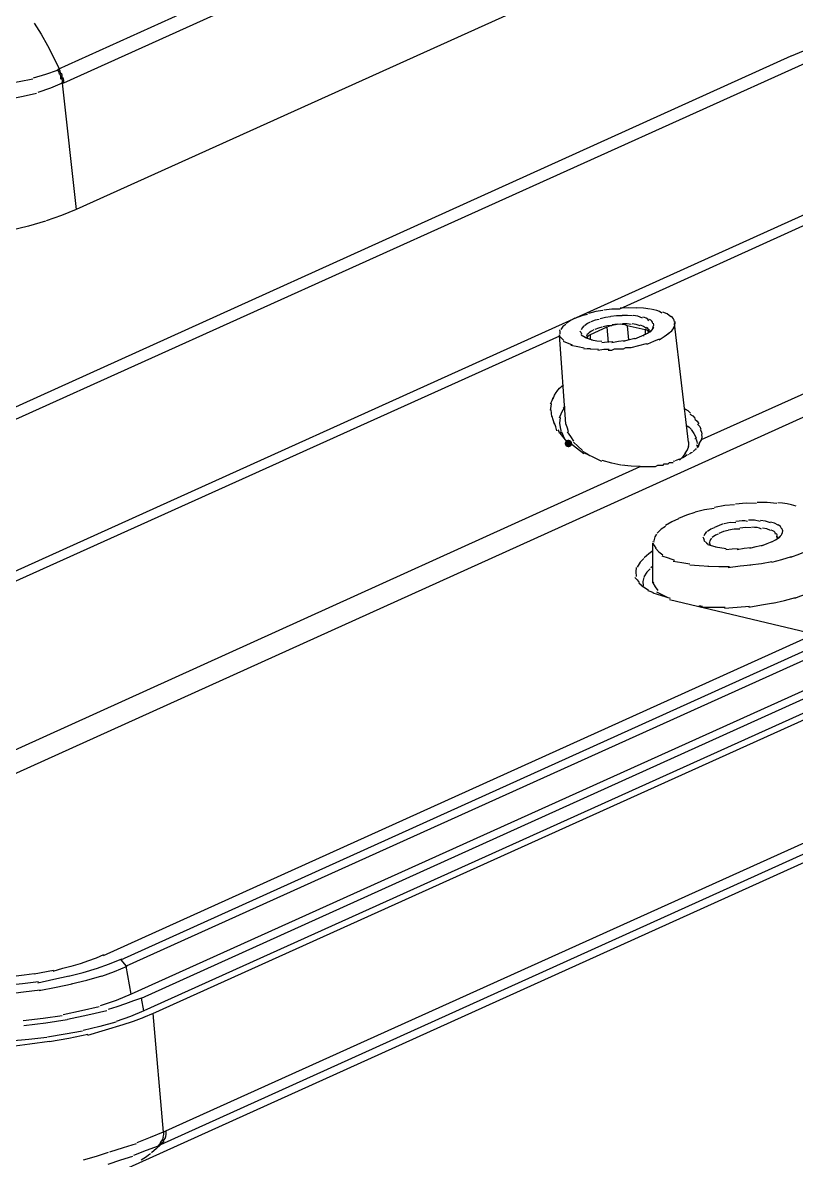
# Model space of a CAD drawing. Header units: millimetres. Extents: x 9 to 367, y 9 to 251.
# Drawn here: x 169.17 to 194.78, y 28.36 to 66.05 of the extents above; entities that cross this region are included whole.
import ezdxf

# ---------------------------------------------------------------- set-up
doc = ezdxf.new("R2010")
doc.units = ezdxf.units.MM
doc.layers.add('图层 1', color=7, linetype='Continuous')

msp = doc.modelspace()

# ---------------------------------------------------------------- hatches: boundary and pattern name
at = {"layer": '图层 1'}
h = msp.add_hatch(color=7, dxfattribs=at)
edge = h.paths.add_edge_path()
edge.add_arc((187.240263, 52.112227), 0.12506, 0, 360)

# ---------------------------------------------------------------- linework, layer by layer
at = {"layer": '图层 1', "color": 7, "lineweight": 25}
for points in [[(170.349298, 64.515965), (220.641298, 87.248965)], [(220.853, 86.783333), (170.518667, 64.050333)], [(221.572702, 82.71951), (170.942035, 59.859157)], [(169.545035, 66.040071), (169.777549, 65.67569), (169.990682, 65.300163), (170.188072, 64.915972), (170.373358, 64.525596)], [(195.410631, 65.235631), (195.01014, 65.104795), (194.612295, 64.941415)], [(194.606192, 64.939369), (161.586192, 49.995702)], [(161.713298, 49.656929), (195.198965, 64.769929)], [(170.306929, 64.473596), (169.922093, 64.341878), (169.515296, 64.215716)], [(170.349298, 64.515965), (170.306965, 64.473631)], [(170.391667, 64.346808), (170.364723, 64.433327), (170.322169, 64.503441)], [(170.434035, 64.346808), (170.414412, 64.452641), (170.373357, 64.525666)], [(169.502667, 64.177298), (169.052655, 64.095674), (168.587561, 64.012198)], [(170.434035, 64.177298), (170.434653, 64.285292), (170.405107, 64.363917)], [(170.476227, 64.219667), (170.482842, 64.309669), (170.455061, 64.386178)], [(170.476227, 64.050192), (170.483989, 64.135388), (170.46635, 64.213176)], [(170.518631, 64.050192), (170.530979, 64.15435), (170.514751, 64.234695)], [(169.629596, 63.711526), (169.181392, 63.606045), (168.699321, 63.504798)], [(170.476227, 64.050192), (170.08632, 63.885313), (169.66625, 63.741864)], [(170.476227, 64.050192), (170.941894, 59.859192)], [(170.518631, 64.050192), (170.476298, 64.050192)], [(162.348404, 44.915773), (195.325718, 59.816753)], [(170.942035, 59.859228), (170.450484, 59.660173), (169.945438, 59.483872)], [(169.926071, 59.478192), (169.359598, 59.309917), (168.771429, 59.163867)], [(195.453, 59.520561), (188.933667, 56.55758)], [(222.461526, 58.038824), (171.830859, 35.13649)], [(172.423596, 35.009737), (223.054616, 57.912071)], [(223.223596, 57.658141), (172.592929, 34.797788)], [(223.393071, 56.726596), (172.762051, 33.866596)], [(173.101071, 33.739526), (223.731737, 56.641859)], [(188.933526, 56.557439), (188.67785, 56.567449), (188.411062, 56.533803)], [(189.484035, 56.599808), (189.218879, 56.608539), (188.950282, 56.597691)], [(189.94949, 56.557439), (189.727328, 56.591615), (189.488762, 56.607534)], [(190.33049, 56.430333), (190.254615, 56.481007), (190.166669, 56.517425), (190.070587, 56.543195), (189.970304, 56.561919)], [(223.816157, 56.176404), (173.18549, 33.316404)], [(187.451965, 56.261176), (187.312, 56.183521), (187.161981, 56.084435)], [(187.875192, 56.387929), (187.683987, 56.34661), (187.476906, 56.265868)], [(188.383333, 56.515071), (188.152528, 56.481424), (187.904261, 56.419468)], [(188.256192, 56.218808), (188.130471, 56.195613), (187.985964, 56.140138)], [(188.637227, 56.303192), (188.463661, 56.286568), (188.286919, 56.246395)], [(189.018263, 56.345561), (188.832569, 56.342165), (188.643966, 56.320514)], [(189.356929, 56.345561), (189.201222, 56.357555), (189.023554, 56.355791)], [(189.695561, 56.261176), (189.543866, 56.326132), (189.38688, 56.349018)], [(189.907439, 56.176404), (189.864147, 56.226366), (189.813512, 56.260718), (189.757718, 56.283957), (189.698947, 56.300582)], [(190.034227, 56.091667), (190.024162, 56.132638), (190.000537, 56.165706), (189.967652, 56.192622), (189.929805, 56.215139)], [(190.627141, 56.303192), (190.50702, 56.402631), (190.367849, 56.463706)], [(190.753894, 56.134035), (190.743371, 56.1928), (190.717867, 56.243), (190.681713, 56.285989), (190.639241, 56.323124)], [(173.481929, 33.231737), (224.112949, 56.091737)], [(186.943965, 55.880141), (186.954901, 55.816906), (186.953137, 55.743616)], [(187.155667, 56.049298), (187.059932, 55.992236), (186.984569, 55.889137)], [(187.621263, 55.837773), (187.651028, 55.805758), (187.673121, 55.745698)], [(187.748404, 56.006929), (187.703116, 55.951455), (187.663384, 55.87746)], [(187.959929, 56.134035), (187.871911, 56.083059), (187.771193, 56.013033)], [(188.087071, 55.880141), (188.009283, 55.836088), (187.919854, 55.774308)], [(188.510474, 55.964526), (187.959788, 55.710526)], [(188.340965, 55.964526), (188.236675, 55.936921), (188.109895, 55.886562)], [(188.679596, 56.006929), (188.531297, 56.013015), (188.375854, 55.980471)], [(188.510474, 55.964526), (188.552808, 55.456878)], [(189.187772, 56.006929), (189.116467, 56.038685), (189.035637, 56.055392), (188.94806, 56.059863), (188.856514, 56.054907), (188.68233, 56.025935), (188.536192, 55.977649)], [(189.018263, 56.049298), (188.857705, 56.062792), (188.691591, 56.046123)], [(189.314526, 56.049298), (189.183336, 56.076374), (189.027012, 56.07752)], [(189.780333, 55.880141), (189.187667, 56.006788)], [(189.187772, 56.006929), (189.230106, 55.541616)], [(189.611176, 56.006929), (189.485411, 56.052835), (189.348004, 56.071488)], [(189.822702, 55.922157), (189.728202, 55.993109), (189.624441, 56.028343)], [(189.737929, 55.710631), (189.86246, 55.769281), (189.958416, 55.833751)], [(189.780333, 55.880141), (189.780333, 55.710808)], [(189.907439, 55.795404), (189.873132, 55.855156), (189.781145, 55.892418)], [(189.907439, 55.880141), (189.871985, 55.92415), (189.828064, 55.952813)], [(189.907439, 55.837773), (189.923535, 55.871242), (189.912378, 55.891748)], [(189.907439, 55.795404), (189.940071, 55.835268), (189.939895, 55.851848)], [(189.94949, 55.795404), (190.01396, 55.880159), (190.057793, 55.947451)], [(190.034227, 55.964526), (190.068976, 56.035566), (190.0561, 56.101051)], [(190.034227, 55.922157), (190.059363, 55.955053), (190.065978, 55.969429)], [(190.542369, 55.753), (190.665444, 55.848823), (190.744863, 55.957611)], [(190.711526, 55.922157), (190.766118, 56.028343), (190.775731, 56.111246)], [(190.753894, 56.091667), (190.770651, 56.127738), (190.769416, 56.148464)], [(191.219667, 52.154596), (190.754, 56.091596)], [(186.943965, 55.668263), (162.348298, 44.577282)], [(186.943965, 55.710631), (186.954151, 55.716761), (186.95984, 55.698284)], [(186.943965, 55.668263), (187.007641, 55.598192), (187.090367, 55.523624)], [(187.155667, 52.747157), (186.944, 55.71049)], [(187.070929, 55.499106), (187.361618, 55.383042)], [(187.663667, 55.710631), (187.679101, 55.727873)], [(187.663667, 55.710631), (187.799486, 55.631609)], [(187.790772, 55.625894), (187.816613, 55.634934), (187.818642, 55.622014)], [(187.790772, 55.625894), (188.030309, 55.546166)], [(187.917561, 55.753), (187.861998, 55.717634), (187.824427, 55.654222)], [(187.959929, 55.710631), (187.883729, 55.667152), (187.848804, 55.610443)], [(187.959929, 55.710631), (187.959929, 55.541651)], [(188.002298, 55.541474), (188.181906, 55.515104), (188.342729, 55.49773)], [(188.340965, 55.456737), (188.524056, 55.483637), (188.70609, 55.490957)], [(188.679596, 55.456737), (188.89285, 55.499026), (189.084938, 55.526234)], [(189.060631, 55.499106), (189.261847, 55.554624), (189.44269, 55.600353)], [(189.314526, 55.287228), (189.572979, 55.359723), (189.825348, 55.426927)], [(189.441667, 55.583526), (189.743292, 55.706645)], [(189.737929, 55.668263), (189.737929, 55.710596)], [(189.822702, 55.414369), (189.865035, 55.414369)], [(189.865071, 55.414369), (190.066022, 55.501858), (190.252421, 55.58088)], [(190.246106, 55.541474), (190.413499, 55.657715), (190.567134, 55.762313)], [(187.325, 55.372), (187.553512, 55.323802), (187.759269, 55.284864)], [(187.748404, 55.244859), (187.862792, 55.264526), (187.969243, 55.257206)], [(187.959929, 55.244859), (188.240741, 55.239214)], [(188.213824, 55.202843), (188.409615, 55.231727), (188.585299, 55.239179)], [(188.552843, 55.202843), (188.67949, 55.202843), (188.76451, 55.244824)], [(188.764369, 55.244859), (188.849035, 55.244859), (188.933349, 55.244859), (189.060702, 55.244859), (189.145369, 55.287192), (189.230035, 55.287192)], [(189.230141, 55.287228), (189.314455, 55.287228)], [(191.643071, 52.239369), (198.247071, 55.202702)], [(199.178192, 54.863824), (156.337212, 35.475157)], [(186.817035, 53.763474), (186.888296, 53.877819), (186.957441, 53.955386)], [(186.943965, 53.932631), (187.014476, 54.00526), (187.078373, 54.056456)], [(186.647702, 53.424808), (186.699516, 53.53461), (186.736249, 53.631183)], [(186.732263, 53.593965), (186.777903, 53.715364), (186.829629, 53.80422)], [(186.647702, 53.212929), (186.666884, 53.332433), (186.681569, 53.438707)], [(186.690071, 53.001404), (186.668198, 53.229651)], [(186.943965, 52.959035), (187.020253, 53.148786), (187.110829, 53.309696)], [(187.070929, 53.297702), (187.116614, 53.323146), (187.132666, 53.33933)], [(191.092561, 53.255333), (191.194999, 53.200124), (191.28553, 53.117397)], [(186.774631, 52.747157), (186.732386, 52.890738), (186.699137, 53.009976)], [(186.859228, 52.535631), (186.827389, 52.666732), (186.775972, 52.78434)], [(186.986333, 52.578), (186.960404, 52.786051), (186.972575, 52.977697)], [(191.262071, 53.086176), (191.362965, 53.026733), (191.440576, 52.938715)], [(191.431192, 52.916667), (191.500778, 52.848625), (191.556076, 52.759681)], [(186.943965, 52.450894), (186.92928, 52.507603), (186.897398, 52.560608)], [(187.240263, 52.112227), (187.10118, 52.293776), (186.968977, 52.457597)], [(186.986333, 52.450894), (186.998592, 52.537457), (186.987039, 52.60153)], [(187.113298, 52.281737), (187.022634, 52.482821)], [(187.155667, 52.747157), (187.197383, 52.630211), (187.234336, 52.513265)], [(187.198035, 52.493263), (187.306559, 52.339672), (187.41323, 52.184229)], [(191.134929, 52.705141), (191.192565, 52.685612), (191.237764, 52.656855), (191.274233, 52.621549), (191.305674, 52.582374)], [(191.304439, 52.578), (191.397484, 52.444121), (191.466717, 52.294367)], [(191.515965, 52.747157), (191.591636, 52.672544), (191.628148, 52.585232)], [(191.600702, 52.578), (191.644446, 52.500477), (191.657499, 52.416075)], [(191.643071, 52.408526), (191.654315, 52.333825), (191.644129, 52.254362)], [(173.905333, 29.337071), (224.155, 52.027737)], [(187.748404, 51.773596), (187.502606, 51.953116), (187.262629, 52.144013)], [(187.409561, 52.154596), (187.550892, 52.0186), (187.708364, 51.878371)], [(191.092561, 51.773596), (191.188472, 51.900552), (191.228028, 52.026185)], [(191.219667, 51.985474), (191.232543, 52.091043), (191.229544, 52.166449)], [(191.431192, 52.281737), (191.468146, 52.274682), (191.478112, 52.258101)], [(191.473596, 52.239369), (191.494454, 52.182351), (191.503935, 52.110252)], [(191.473596, 52.069859), (191.492525, 52.059347), (191.500936, 52.037359), (191.501675, 52.007897), (191.497585, 51.974962)], [(191.558333, 52.069859), (191.545148, 52.033611), (191.499419, 51.973551)], [(191.515965, 51.985474), (191.642965, 52.239474)], [(191.558333, 52.112227), (191.58854, 52.11139)], [(191.643071, 52.239369), (191.558404, 52.112369)], [(187.706035, 51.858333), (187.823598, 51.787778), (187.944866, 51.709814)], [(188.340965, 51.519667), (188.056361, 51.653502), (187.768054, 51.795539)], [(190.923404, 51.562071), (191.041452, 51.682765), (191.13119, 51.789965)], [(191.177298, 51.731192), (191.100481, 51.677305), (191.001968, 51.628181)], [(191.219667, 51.731192), (191.220505, 51.741908), (191.202028, 51.732251)], [(191.346808, 51.815965), (191.305665, 51.797444), (191.245208, 51.758815)], [(191.431192, 51.900702), (191.368751, 51.847785)], [(191.473596, 51.943071), (191.436907, 51.906734)], [(160.485631, 38.142369), (189.611317, 51.350016)], [(223.985631, 51.604439), (173.735965, 28.871439)], [(188.975894, 51.392561), (188.675945, 51.458266), (188.361708, 51.545666)], [(189.611176, 51.350192), (189.320796, 51.363421), (189.002635, 51.398876)], [(189.611176, 51.350192), (189.69549, 51.350192), (189.780157, 51.350192), (189.865176, 51.350192), (189.94949, 51.350192), (190.034157, 51.350192), (190.118824, 51.350192), (190.203843, 51.392526), (190.28851, 51.392526), (190.372824, 51.392526)], [(190.372859, 51.392561), (190.415192, 51.434894)], [(190.415263, 51.434929), (190.457596, 51.434929), (190.542263, 51.434929), (190.584596, 51.477263), (190.669616, 51.477263)], [(190.66951, 51.477298), (190.71149, 51.477298)], [(190.753894, 51.519667), (190.739871, 51.525267), (190.712619, 51.517903)], [(190.965772, 51.604439), (190.883443, 51.577452), (190.771745, 51.537764)], [(221.445561, 50.165071), (172.677561, 28.109051)], [(193.463474, 50.122702), (193.126087, 50.134123), (192.773088, 50.105063)], [(194.140772, 50.122702), (193.824904, 50.15648), (193.486017, 50.156921)], [(194.775702, 50.037929), (194.630583, 50.084232), (194.480471, 50.115188), (194.326985, 50.134767), (194.171746, 50.146938)], [(191.431192, 49.826404), (191.15457, 49.738121), (190.882976, 49.628143)], [(192.066157, 49.953192), (191.750994, 49.916592), (191.432921, 49.832895)], [(192.743808, 50.080333), (192.419473, 50.054448), (192.075294, 49.994961)], [(190.881035, 49.614526), (190.665179, 49.518085), (190.458055, 49.392276)], [(192.362772, 49.445404), (192.230128, 49.397338), (192.0742, 49.333926)], [(192.786176, 49.487773), (192.593251, 49.489669), (192.40059, 49.448967)], [(193.166859, 49.530141), (193.082865, 49.546749), (192.989676, 49.549764), (192.890535, 49.542792), (192.788681, 49.529436)], [(193.590263, 49.530141), (193.396941, 49.566477), (193.200443, 49.567888)], [(193.928894, 49.487773), (193.765161, 49.538396), (193.594814, 49.560445)], [(194.182824, 49.403), (194.060851, 49.468352), (193.934115, 49.507775)], [(194.309929, 49.275894), (194.262657, 49.360649), (194.184693, 49.415241)], [(190.161333, 49.106737), (190.105991, 49.014265), (190.072081, 48.884487)], [(190.457631, 49.360631), (190.310523, 49.273451), (190.182465, 49.13944)], [(191.685474, 49.022), (191.710919, 48.972655), (191.734511, 48.905583)], [(191.812227, 49.191474), (191.766499, 49.128989), (191.72368, 49.048247)], [(192.066157, 49.318263), (191.952739, 49.270417), (191.840379, 49.195849)], [(192.193263, 49.106737), (192.105157, 49.070842), (192.003821, 48.998434)], [(192.531929, 49.233526), (192.376575, 49.191986), (192.221485, 49.131926)], [(192.912929, 49.275894), (192.725737, 49.277393), (192.538279, 49.240264)], [(193.293965, 49.318263), (193.110476, 49.327259), (192.91614, 49.310854)], [(193.632631, 49.275894), (193.565074, 49.307787), (193.48614, 49.325989), (193.399666, 49.334136), (193.309487, 49.335866)], [(193.928894, 49.233526), (193.810934, 49.28287), (193.671014, 49.311842)], [(194.098404, 49.106737), (194.082, 49.158099), (194.049191, 49.194843), (194.005535, 49.221136), (193.956587, 49.241146)], [(193.971263, 48.852843), (194.101482, 48.923619), (194.215032, 49.00101)], [(194.140772, 49.022), (194.156251, 49.084927), (194.132306, 49.132772)], [(194.140772, 48.979596), (194.172831, 49.014653), (194.17605, 49.034629)], [(194.140772, 48.937228), (194.170009, 48.97815), (194.176756, 49.000022)], [(194.182824, 48.979596), (194.237945, 49.020342), (194.267137, 49.046271)], [(194.225192, 49.022), (194.300643, 49.090307), (194.332437, 49.148294)], [(194.309929, 49.106737), (194.330154, 49.166715), (194.337314, 49.215878), (194.333692, 49.256508), (194.321571, 49.290887)], [(190.034227, 48.852843), (190.06633, 48.86228), (190.070916, 48.847904)], [(190.034227, 47.497859), (190.034227, 48.810545)], [(190.034227, 48.810474), (190.084322, 48.736303), (190.133358, 48.641494)], [(190.118965, 48.640965), (190.233221, 48.520932), (190.363087, 48.42577)], [(191.727843, 48.894859), (191.821682, 48.811956)], [(191.812227, 48.810474), (191.871494, 48.781899)], [(191.854596, 48.768071), (192.122002, 48.688696)], [(191.897, 48.852843), (191.909347, 48.837056), (191.913228, 48.817565)], [(191.897, 48.810474), (191.936511, 48.75403)], [(191.981737, 48.979596), (191.940595, 48.931883), (191.911887, 48.857182)], [(192.108526, 48.683333), (192.461303, 48.636061)], [(192.447157, 48.598596), (192.656575, 48.621791), (192.855674, 48.628582)], [(192.828192, 48.598596), (193.0586, 48.638636), (193.267048, 48.667035)], [(193.251596, 48.640965), (193.460441, 48.698512), (193.655527, 48.747856)], [(193.632631, 48.725702), (193.818237, 48.796169), (193.981881, 48.862932)], [(189.737929, 48.302298), (189.612473, 48.179752), (189.512152, 48.011962)], [(190.034227, 48.556192), (189.900084, 48.450712), (189.752711, 48.328298)], [(190.33049, 48.387071), (190.546699, 48.320528), (190.747826, 48.248429)], [(193.971263, 48.175192), (194.302521, 48.271677), (194.623196, 48.363928)], [(194.606192, 48.344667), (194.899086, 48.455395), (195.172401, 48.569033)], [(189.484035, 48.006035), (189.469615, 47.857869), (189.481919, 47.702294)], [(189.94949, 47.963667), (189.836293, 47.850249), (189.74241, 47.692381)], [(190.034227, 48.048404), (190.012355, 48.028384), (189.968258, 47.989843)], [(190.711526, 48.217561), (190.998951, 48.171082), (191.264681, 48.1209)], [(191.262071, 48.090772), (191.573353, 48.073134), (191.884371, 48.050203)], [(191.854596, 48.048404), (192.223293, 48.037071), (192.570029, 48.04029)], [(192.531929, 48.006035), (192.922102, 48.054057), (193.282641, 48.09176)], [(193.251596, 48.090772), (193.62898, 48.139015), (193.980435, 48.201545)], [(189.441667, 47.667369), (189.515926, 47.59527), (189.580661, 47.50756)], [(189.568808, 47.497859), (189.663352, 47.417073)], [(189.737929, 47.667369), (189.704724, 47.543676), (189.713588, 47.398552)], [(190.034227, 47.497859), (190.069064, 47.514395)], [(190.034227, 47.497859), (190.11056, 47.362877), (190.200386, 47.239273)], [(189.653192, 47.413474), (189.893787, 47.248727)], [(189.695561, 47.371106), (189.71417, 47.38407)], [(189.865071, 47.243965), (189.964995, 47.20829), (190.04534, 47.172351)], [(190.034227, 47.159228), (190.60608, 46.982486)], [(190.161333, 47.201596), (190.527164, 47.010391)], [(194.733333, 46.990071), (194.939356, 47.066932), (195.122094, 47.132946)], [(190.584737, 46.947702), (195.368404, 45.804702)], [(191.558333, 46.736176), (191.627257, 46.730664), (191.683217, 46.724887)], [(193.209228, 46.693808), (193.628151, 46.768023), (194.026966, 46.836683)], [(194.013667, 46.820561), (194.394887, 46.913253), (194.761556, 47.012825)], [(191.643071, 46.693808), (192.052601, 46.692617), (192.433293, 46.687458)], [(192.405141, 46.651404), (192.830106, 46.69312), (193.233111, 46.72584)], [(171.323035, 34.967369), (171.609138, 35.071482), (171.859257, 35.176919)], [(170.179965, 34.628737), (170.499846, 34.725487), (170.80544, 34.80689)], [(170.687929, 34.459227), (171.175953, 34.587639), (171.642546, 34.726633)], [(170.772702, 34.797859), (171.08275, 34.887332), (171.365016, 34.980245)], [(171.619333, 34.713474), (172.04712, 34.867462), (172.448714, 35.034149)], [(171.788667, 34.459227), (172.215175, 34.623754), (172.632158, 34.7986)], [(172.423596, 35.009737), (172.592929, 34.797718)], [(172.762227, 33.866667), (172.592894, 34.798)], [(168.867737, 34.459227), (169.217913, 34.503325), (169.551421, 34.54848)], [(169.545035, 34.543965), (170.19591, 34.661792)], [(169.672, 34.247702), (170.200152, 34.36381), (170.709519, 34.472774)], [(170.772702, 34.205333), (171.299399, 34.33273), (171.789055, 34.477325)], [(168.613667, 34.162929), (169.162016, 34.21589), (169.692108, 34.283932)], [(168.613667, 33.866667), (169.195397, 33.940574), (169.750669, 34.014481)], [(169.714369, 33.993808), (170.279783, 34.100126), (170.813977, 34.211472)], [(172.762227, 33.866667), (172.263179, 33.658792), (171.73635, 33.483197)], [(173.101071, 33.739526), (172.844579, 33.643184), (172.572345, 33.545586), (172.288866, 33.449708), (171.99864, 33.358526)], [(173.185631, 33.316474), (173.100965, 33.739455)], [(171.703894, 33.443263), (171.122869, 33.312779), (170.510094, 33.183618)], [(171.957965, 33.316474), (171.327419, 33.172232), (170.657979, 33.030372)], [(173.185631, 33.316474), (172.736722, 33.125842), (172.26347, 32.959816)], [(173.185631, 33.104596), (173.502426, 33.242179)], [(173.481929, 33.231737), (173.820596, 29.294737)], [(170.476227, 33.147), (169.843829, 33.066655), (169.181533, 32.988956)], [(170.645561, 33.019859), (169.932729, 32.906529), (169.205875, 32.81807)], [(172.254263, 32.935474), (171.72148, 32.7967), (171.175468, 32.663483)], [(171.323035, 32.512071), (171.916319, 32.682947), (172.496374, 32.857793)], [(172.465965, 32.850702), (172.840527, 32.97585), (173.188101, 33.107877)], [(169.968263, 32.427298), (169.370922, 32.363048), (168.756118, 32.309117)], [(171.153737, 32.638824), (170.581443, 32.538987), (169.988512, 32.443385)], [(170.053, 32.300192), (170.698054, 32.410347), (171.331467, 32.541139)], [(168.740596, 32.131035), (169.404303, 32.217642), (170.062454, 32.305308)], [(173.820561, 29.294667), (173.395728, 29.118851), (172.950258, 28.945417)], [(173.736, 28.956035), (173.800999, 29.04542), (173.827369, 29.126074)], [(173.820561, 29.294667), (173.905228, 29.337)], [(173.820561, 29.125192), (173.838685, 29.217091), (173.840669, 29.308989)], [(173.820561, 28.998404), (173.883929, 29.083291), (173.909461, 29.163151)], [(173.905333, 29.125192), (173.92037, 29.248664), (173.920856, 29.34462)], [(172.931737, 28.913667), (172.494205, 28.777362), (172.039209, 28.627564)], [(173.651228, 28.828894), (173.257748, 28.683991), (172.84125, 28.523741)], [(173.736, 28.871263), (173.599784, 28.750216), (173.436844, 28.614088)], [(173.651228, 28.828894), (173.725708, 28.90968), (173.770819, 28.973533)], [(173.651228, 28.828894), (173.735894, 28.871228)], [(173.736, 28.871263), (173.810392, 28.948168), (173.854886, 29.011316)], [(172.000369, 28.617369), (171.602788, 28.491383), (171.173457, 28.366191)], [(172.804596, 28.490263), (172.411469, 28.36388), (171.987916, 28.221093)], [(173.397333, 28.575), (173.33751, 28.533626), (173.264821, 28.483454), (173.18307, 28.428255), (173.096061, 28.3718)]]:
    msp.add_lwpolyline(points, dxfattribs=at)

doc.saveas('drawing.dxf')
